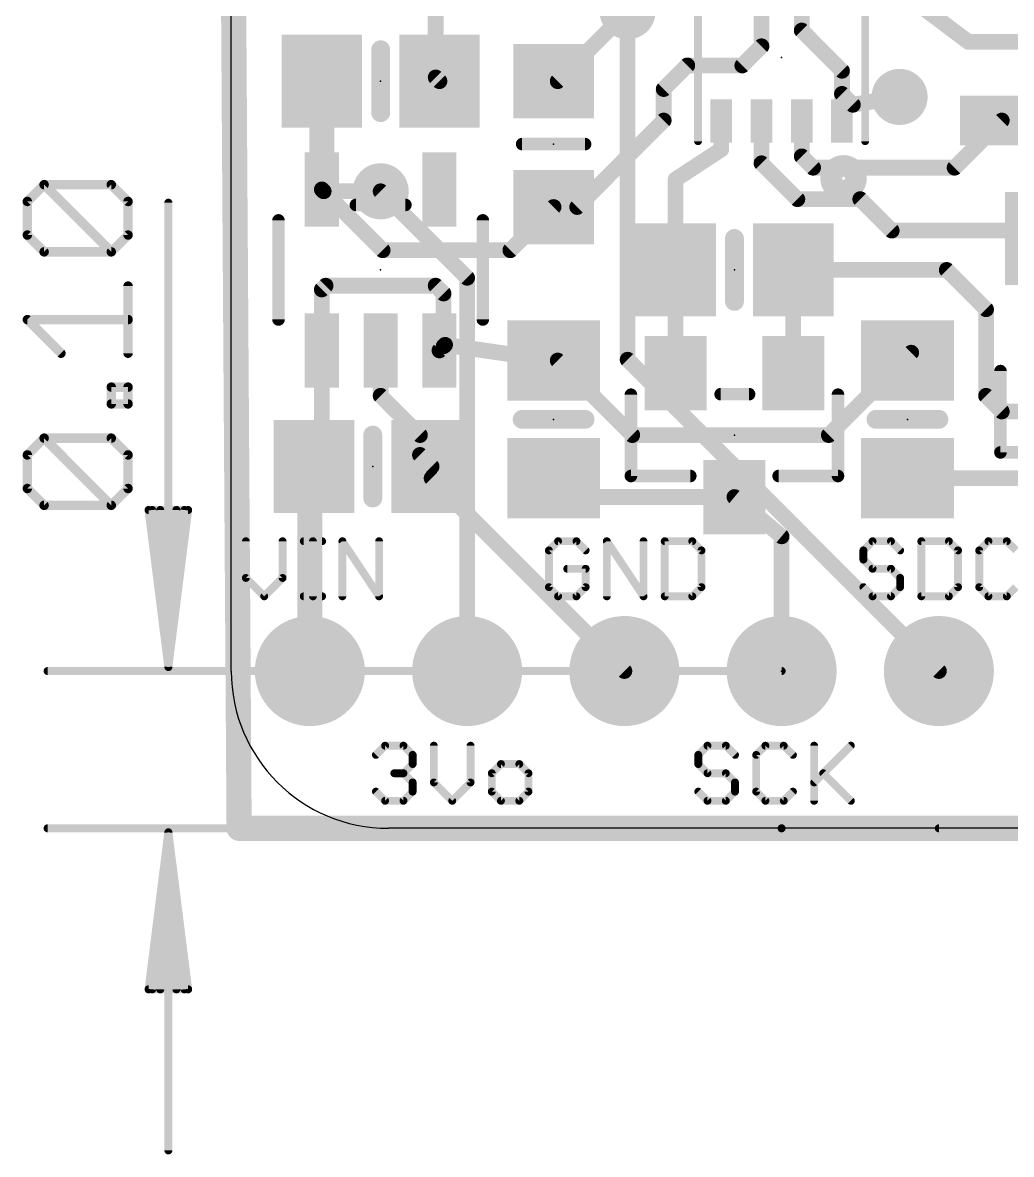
# Model space of a CAD drawing. Extents: x -8.2 to 26.1, y -5.3 to 30.5.
# Drawn here: x -3.37 to 12.6, y -5.27 to 13.01 of the extents above; entities that cross this region are included whole.
import ezdxf

# ---------------------------------------------------------------- set-up
doc = ezdxf.new("R2010")
doc.units = 0
for name, color, linetype in [('1', 12, 'CONTINUOUS'), ('16', 132, 'CONTINUOUS'), ('17', 110, 'CONTINUOUS'), ('18', 110, 'CONTINUOUS'), ('20', 53, 'CONTINUOUS'), ('21', 40, 'CONTINUOUS'), ('23', 40, 'CONTINUOUS'), ('47', 253, 'CONTINUOUS')]:
    doc.layers.add(name, color=color, linetype=linetype)

# ---------------------------------------------------------------- blocks, each defined once
blk = doc.blocks.new('RECT')
blk.add_solid([(-0.5, -0.5), (0.5, -0.5), (-0.5, 0.5), (0.5, 0.5)])
blk = doc.blocks.new('ROUNDP')
at = {"const_width": 0.5}
blk.add_lwpolyline([(0, -0.25, 1), (0, 0.25, 1), (0, -0.25)], format="xyb", dxfattribs=at)
blk = doc.blocks.new('ROUNDV')
at = {"const_width": 0.5}
blk.add_lwpolyline([(0, -0.25, 1), (0, 0.25, 1), (0, -0.25)], format="xyb", dxfattribs=at)

msp = doc.modelspace()

# ---------------------------------------------------------------- linework, layer by layer
at = {"layer": '1'}
for points, const_width in [([(3.302, 12.126), (3.302, 13.589)], 0.254), ([(8.565, 12.629), (8.565, 13.471)], 0.254), ([(9.215, 13.471), (9.215, 12.883)], 0.254), ([(11.906, 12.7), (10.881, 13.471)], 0.254), ([(5.273, 12.065), (6.4023, 13.1943)], 0.254), ([(9.215, 12.883), (9.865, 12.233)], 0.254), ([(13.589, 12.7), (11.906, 12.7)], 0.254), ([(8.255, 12.319), (8.565, 12.629)], 0.254), ([(6.985, 11.938), (7.366, 12.319)], 0.254), ([(7.366, 12.319), (8.255, 12.319)], 0.254), ([(1.463, 10.3171), (1.463, 12.065)], 0.4064), ([(3.363, 12.065), (3.302, 12.126)], 0.254), ([(9.865, 12.233), (9.865, 11.86)], 0.254), ([(5.207, 12.065), (5.273, 12.065)], 0.254), ([(6.985, 11.43), (6.985, 11.938)], 0.254), ([(9.865, 11.86), (9.865, 11.421)], 0.254), ([(9.865, 11.86), (10.041, 11.684)], 0.254), ([(10.041, 11.684), (10.795, 11.811)], 0.254), ([(5.588, 10.033), (6.985, 11.43)], 0.254), ([(7.915, 11.421), (7.915, 10.963)], 0.254), ([(8.565, 11.421), (8.565, 10.739)], 0.254), ([(9.215, 11.421), (9.215, 10.851)], 0.254), ([(11.684, 10.668), (12.446, 11.43)], 0.254), ([(7.915, 10.963), (7.178, 10.48)], 0.254), ([(9.215, 10.851), (9.398, 10.668)], 0.254), ([(8.565, 10.739), (9.144, 10.16)], 0.254), ([(9.398, 10.668), (11.684, 10.668)], 0.254), ([(7.178, 10.48), (7.178, 9.017)], 0.254), ([(1.4931, 10.287), (1.463, 10.3171)], 0.254), ([(2.4456, 9.3345), (1.463, 10.3171)], 0.254), ([(2.413, 10.287), (1.4931, 10.287)], 0.254), ([(9.144, 10.16), (10.16, 10.16)], 0.254), ([(10.16, 10.16), (10.668, 9.652)], 0.254), ([(5.207, 10.033), (4.5085, 9.3345)], 0.254), ([(5.207, 10.033), (5.588, 10.033)], 0.254), ([(10.668, 9.652), (13.02, 9.652)], 0.254), ([(4.5085, 9.3345), (2.4456, 9.3345)], 0.254), ([(7.178, 7.35), (7.178, 9.017)], 0.254), ([(9.078, 9.017), (9.078, 7.35)], 0.254), ([(9.078, 9.017), (11.557, 9.017)], 0.254), ([(11.557, 9.017), (12.192, 8.382)], 0.254), ([(1.463, 8.702), (1.524, 8.763)], 0.254), ([(1.463, 7.7169), (1.463, 8.702)], 0.254), ([(1.524, 8.763), (3.302, 8.763)], 0.254), ([(3.302, 8.763), (3.429, 8.636)], 0.254), ([(3.429, 8.636), (3.429, 7.7829)], 0.254), ([(12.192, 8.382), (12.192, 6.985)], 0.254), ([(3.429, 7.7829), (3.363, 7.7169)], 0.254), ([(3.429, 7.7829), (3.4541, 7.808)], 0.254), ([(3.4541, 7.808), (5.207, 7.554)], 0.254), ([(1.463, 7.7169), (1.463, 5.842)], 0.254), ([(2.413, 7.7169), (2.413, 6.985)], 0.254), ([(5.273, 7.554), (5.207, 7.554)], 0.254), ([(6.477, 6.35), (5.273, 7.554)], 0.254), ([(10.983, 7.681), (9.652, 6.35)], 0.254), ([(10.922, 7.554), (10.983, 7.681)], 0.254), ([(2.413, 6.985), (3.048, 6.35)], 0.254), ([(12.192, 6.985), (12.446, 6.731)], 0.254), ([(12.446, 6.731), (14.605, 6.731)], 0.254), ([(3.048, 6.35), (3.048, 6.03)], 0.254), ([(9.652, 6.35), (6.477, 6.35)], 0.254), ([(3.048, 6.03), (3.236, 5.842)], 0.254), ([(1.27, 2.54), (1.27, 5.649)], 0.4064), ([(1.27, 5.649), (1.27, 5.842)], 0.254), ([(1.27, 5.842), (1.336, 5.842)], 0.254), ([(1.463, 5.842), (1.336, 5.842)], 0.254), ([(3.236, 5.842), (3.236, 5.654)], 0.254), ([(3.236, 5.654), (6.35, 2.54)], 0.254), ([(5.207, 5.654), (5.638, 5.35)], 0.254), ([(10.922, 5.654), (14.047, 5.654)], 0.254), ([(5.638, 5.35), (8.128, 5.35)], 0.254), ([(8.128, 5.35), (8.89, 4.715)], 0.254), ([(8.89, 4.715), (8.89, 2.54)], 0.254)]:
    msp.add_lwpolyline(points, dxfattribs=dict(at, const_width=const_width))
for points, const_width in [([(9.2599, 12.9279, 1), (9.1701, 12.8381)], 0.127), ([(9.1515, 12.883, 1), (9.2785, 12.883)], 0.127), ([(11.906, 12.7635, 1), (11.906, 12.6365)], 0.127), ([(11.8678, 12.6493, 1), (11.9442, 12.7507)], 0.127), ([(8.5015, 12.629, 1), (8.6285, 12.629)], 0.127), ([(8.6099, 12.5841, 1), (8.5201, 12.6739)], 0.127), ([(7.366, 12.3825, 1), (7.366, 12.2555)], 0.127), ([(7.4109, 12.2741, 1), (7.3211, 12.3639)], 0.127), ([(8.2101, 12.3639, 1), (8.2999, 12.2741)], 0.127), ([(8.255, 12.2555, 1), (8.255, 12.3825)], 0.127), ([(1.5646, 12.065, 1), (1.3614, 12.065)], 0.2032), ([(3.3469, 12.1709, 1), (3.2571, 12.0811)], 0.127), ([(9.9285, 12.233, 1), (9.8015, 12.233)], 0.127), ([(9.8201, 12.1881, 1), (9.9099, 12.2779)], 0.127), ([(3.2385, 12.126, 1), (3.3655, 12.126)], 0.127), ([(3.3181, 12.0201, 1), (3.4079, 12.1099)], 0.127), ([(5.207, 12.1285, 1), (5.207, 12.0015)], 0.127), ([(5.2281, 12.1099, 1), (5.3179, 12.0201)], 0.127), ([(5.273, 12.0015, 1), (5.273, 12.1285)], 0.127), ([(7.0485, 11.938, 1), (6.9215, 11.938)], 0.127), ([(6.9401, 11.9829, 1), (7.0299, 11.8931)], 0.127), ([(9.9285, 11.86, 1), (9.8015, 11.86)], 0.127), ([(9.9099, 11.9049, 1), (9.8201, 11.8151)], 0.127), ([(9.8015, 11.86, 1), (9.9285, 11.86)], 0.127), ([(10.8055, 11.7484, 1), (10.7845, 11.8736)], 0.127), ([(10.0304, 11.7466, 1), (10.0515, 11.6214)], 0.127), ([(9.9961, 11.6391, 1), (10.0859, 11.7289)], 0.127), ([(7.0299, 11.3851, 1), (6.9401, 11.4749)], 0.127), ([(7.9785, 11.421, 1), (7.8515, 11.421)], 0.127), ([(8.6285, 11.421, 1), (8.5015, 11.421)], 0.127), ([(9.2785, 11.421, 1), (9.1515, 11.421)], 0.127), ([(12.4909, 11.3851, 1), (12.4011, 11.4749)], 0.127), ([(6.9215, 11.43, 1), (7.0485, 11.43)], 0.127), ([(9.8015, 11.421, 1), (9.9285, 11.421)], 0.127), ([(7.8515, 10.963, 1), (7.9785, 10.963)], 0.127), ([(7.9498, 10.9099, 1), (7.8802, 11.0161)], 0.127), ([(9.2599, 10.8959, 1), (9.1701, 10.8061)], 0.127), ([(8.6099, 10.7839, 1), (8.5201, 10.6941)], 0.127), ([(8.5015, 10.739, 1), (8.6285, 10.739)], 0.127), ([(9.1515, 10.851, 1), (9.2785, 10.851)], 0.127), ([(9.398, 10.7315, 1), (9.398, 10.6045)], 0.127), ([(11.684, 10.6045, 1), (11.684, 10.7315)], 0.127), ([(7.2415, 10.48, 1), (7.1145, 10.48)], 0.127), ([(9.3531, 10.6231, 1), (9.4429, 10.7129)], 0.127), ([(11.6391, 10.7129, 1), (11.7289, 10.6231)], 0.127), ([(1.3614, 10.3171, 1), (1.5646, 10.3171)], 0.2032), ([(1.5079, 10.362, 1), (1.4181, 10.2722)], 0.127), ([(1.5079, 10.362, 1), (1.4181, 10.2722)], 0.127), ([(7.1432, 10.5331, 1), (7.2128, 10.4269)], 0.127), ([(1.4931, 10.3505, 1), (1.4931, 10.2235)], 0.127), ([(1.4482, 10.2421, 1), (1.538, 10.3319)], 0.127), ([(2.413, 10.2235, 1), (2.413, 10.3505)], 0.127), ([(9.144, 10.2235, 1), (9.144, 10.0965)], 0.127), ([(9.0991, 10.1151, 1), (9.1889, 10.2049)], 0.127), ([(10.2049, 10.2049, 1), (10.1151, 10.1151)], 0.127), ([(10.16, 10.0965, 1), (10.16, 10.2235)], 0.127), ([(5.207, 10.0965, 1), (5.207, 9.9695)], 0.127), ([(5.2519, 9.9881, 1), (5.1621, 10.0779)], 0.127), ([(5.5431, 10.0779, 1), (5.6329, 9.9881)], 0.127), ([(5.588, 9.9695, 1), (5.588, 10.0965)], 0.127), ([(10.668, 9.7155, 1), (10.668, 9.5885)], 0.127), ([(10.6231, 9.6071, 1), (10.7129, 9.6969)], 0.127), ([(2.4456, 9.398, 1), (2.4456, 9.271)], 0.127), ([(2.4007, 9.2896, 1), (2.4905, 9.3794)], 0.127), ([(4.4636, 9.3794, 1), (4.5534, 9.2896)], 0.127), ([(4.5085, 9.271, 1), (4.5085, 9.398)], 0.127), ([(7.2415, 9.017, 1), (7.1145, 9.017)], 0.127), ([(9.1415, 9.017, 1), (9.0145, 9.017)], 0.127), ([(9.078, 9.0805, 1), (9.078, 8.9535)], 0.127), ([(11.6019, 9.0619, 1), (11.5121, 8.9721)], 0.127), ([(11.557, 8.9535, 1), (11.557, 9.0805)], 0.127), ([(7.1145, 9.017, 1), (7.2415, 9.017)], 0.127), ([(1.5265, 8.702, 1), (1.3995, 8.702)], 0.127), ([(1.4181, 8.7469, 1), (1.5079, 8.6571)], 0.127), ([(1.524, 8.8265, 1), (1.524, 8.6995)], 0.127), ([(1.5689, 8.7181, 1), (1.4791, 8.8079)], 0.127), ([(3.3469, 8.8079, 1), (3.2571, 8.7181)], 0.127), ([(3.302, 8.6995, 1), (3.302, 8.8265)], 0.127), ([(3.4925, 8.636, 1), (3.3655, 8.636)], 0.127), ([(3.3841, 8.5911, 1), (3.4739, 8.6809)], 0.127), ([(12.2555, 8.382, 1), (12.1285, 8.382)], 0.127), ([(12.1471, 8.3371, 1), (12.2369, 8.4269)], 0.127), ([(3.3841, 7.8278, 1), (3.4739, 7.738)], 0.127), ([(3.4739, 7.738, 1), (3.3841, 7.8278)], 0.127), ([(3.4632, 7.8708, 1), (3.445, 7.7452)], 0.127), ([(3.499, 7.7631, 1), (3.4092, 7.8529)], 0.127), ([(1.5265, 7.7169, 1), (1.3995, 7.7169)], 0.127), ([(1.3995, 7.7169, 1), (1.5265, 7.7169)], 0.127), ([(2.4765, 7.7169, 1), (2.3495, 7.7169)], 0.127), ([(3.3181, 7.7618, 1), (3.4079, 7.672)], 0.127), ([(3.3655, 7.7829, 1), (3.4925, 7.7829)], 0.127), ([(5.207, 7.6175, 1), (5.207, 7.4905)], 0.127), ([(5.1979, 7.4912, 1), (5.2161, 7.6168)], 0.127), ([(5.3179, 7.5989, 1), (5.2281, 7.5091)], 0.127), ([(5.273, 7.4905, 1), (5.273, 7.6175)], 0.127), ([(11.0402, 7.6535, 1), (10.9258, 7.7085)], 0.127), ([(11.0279, 7.6361, 1), (10.9381, 7.7259)], 0.127), ([(10.8648, 7.5815, 1), (10.9792, 7.5265)], 0.127), ([(7.1145, 7.35, 1), (7.2415, 7.35)], 0.127), ([(9.0145, 7.35, 1), (9.1415, 7.35)], 0.127), ([(2.4579, 7.0299, 1), (2.3681, 6.9401)], 0.127), ([(2.3495, 6.985, 1), (2.4765, 6.985)], 0.127), ([(12.2369, 7.0299, 1), (12.1471, 6.9401)], 0.127), ([(12.1285, 6.985, 1), (12.2555, 6.985)], 0.127), ([(12.446, 6.7945, 1), (12.446, 6.6675)], 0.127), ([(12.4011, 6.6861, 1), (12.4909, 6.7759)], 0.127), ([(3.1115, 6.35, 1), (2.9845, 6.35)], 0.127), ([(3.0031, 6.3051, 1), (3.0929, 6.3949)], 0.127), ([(6.477, 6.4135, 1), (6.477, 6.2865)], 0.127), ([(6.4321, 6.3051, 1), (6.5219, 6.3949)], 0.127), ([(9.6071, 6.3949, 1), (9.6969, 6.3051)], 0.127), ([(9.652, 6.2865, 1), (9.652, 6.4135)], 0.127), ([(3.0929, 6.0749, 1), (3.0031, 5.9851)], 0.127), ([(2.9845, 6.03, 1), (3.1115, 6.03)], 0.127), ([(1.3716, 5.649, 1), (1.1684, 5.649)], 0.2032), ([(1.3335, 5.842, 1), (1.2065, 5.842)], 0.127), ([(1.27, 5.9055, 1), (1.27, 5.7785)], 0.127), ([(1.336, 5.9055, 1), (1.336, 5.7785)], 0.127), ([(1.336, 5.7785, 1), (1.336, 5.9055)], 0.127), ([(1.3995, 5.842, 1), (1.5265, 5.842)], 0.127), ([(1.463, 5.7785, 1), (1.463, 5.9055)], 0.127), ([(3.2995, 5.842, 1), (3.1725, 5.842)], 0.127), ([(3.1911, 5.7971, 1), (3.2809, 5.8869)], 0.127), ([(1.2065, 5.649, 1), (1.3335, 5.649)], 0.127), ([(3.2809, 5.6989, 1), (3.1911, 5.6091)], 0.127), ([(3.1725, 5.654, 1), (3.2995, 5.654)], 0.127), ([(5.2436, 5.7059, 1), (5.1704, 5.6021)], 0.127), ([(10.922, 5.7175, 1), (10.922, 5.5905)], 0.127), ([(5.638, 5.4135, 1), (5.638, 5.2865)], 0.127), ([(5.6014, 5.2981, 1), (5.6746, 5.4019)], 0.127), ([(8.1687, 5.3988, 1), (8.0873, 5.3012)], 0.127), ([(8.128, 5.2865, 1), (8.128, 5.4135)], 0.127), ([(8.9535, 4.715, 1), (8.8265, 4.715)], 0.127), ([(8.8493, 4.6662, 1), (8.9307, 4.7638)], 0.127), ([(1.1684, 2.54, 1), (1.3716, 2.54)], 0.2032), ([(6.3051, 2.4951, 1), (6.3949, 2.5849)], 0.127), ([(8.8265, 2.54, 1), (8.9535, 2.54)], 0.127)]:
    msp.add_lwpolyline(points, format="xyb", dxfattribs=dict(at, const_width=const_width))
at = {"layer": '16'}
for points, const_width in [([(0.127, 0), (0, 19.05)], 0.4064), ([(6.4023, 7.5677), (6.4023, 13.1943)], 0.254), ([(10.795, 11.811), (11.049, 11.684)], 0.254), ([(3.81, 8.89), (2.413, 10.287)], 0.254), ([(3.81, 2.54), (3.81, 8.89)], 0.254), ([(11.43, 2.54), (6.4023, 7.5677)], 0.254), ([(17.907, 0), (0.127, 0)], 0.4064)]:
    msp.add_lwpolyline(points, dxfattribs=dict(at, const_width=const_width))
for points, const_width in [([(10.8234, 11.8678, 1), (10.7666, 11.7542)], 0.127), ([(11.0206, 11.6272, 1), (11.0774, 11.7408)], 0.127), ([(2.4579, 10.3319, 1), (2.3681, 10.2421)], 0.127), ([(3.8735, 8.89, 1), (3.7465, 8.89)], 0.127), ([(3.7651, 8.8451, 1), (3.8549, 8.9349)], 0.127), ([(6.4472, 7.6126, 1), (6.3574, 7.5228)], 0.127), ([(6.3388, 7.5677, 1), (6.4658, 7.5677)], 0.127), ([(3.7465, 2.54, 1), (3.8735, 2.54)], 0.127), ([(11.3851, 2.4951, 1), (11.4749, 2.5849)], 0.127), ([(0.127, 0.1016, 1), (0.127, -0.1016)], 0.2032), ([(0.0254, -0.0007, 1), (0.2286, 0.0007)], 0.2032)]:
    msp.add_lwpolyline(points, format="xyb", dxfattribs=dict(at, const_width=const_width))
at = {"layer": '20'}
for p, q in [((0, 2.54), (0, 16.51)), ((15.24, 0), (2.54, 0))]:
    msp.add_line(p, q, dxfattribs=at)
msp.add_arc((2.54, 2.54), 2.54, 180, 270, dxfattribs=at)
at = {"layer": '21'}
for points, const_width in [([(7.54, 13.796), (7.54, 11.096)], 0.127), ([(10.24, 13.796), (10.24, 11.096)], 0.127), ([(2.413, 12.573), (2.413, 11.557)], 0.3048), ([(5.715, 11.049), (4.699, 11.049)], 0.2032), ([(2.013, 10.067), (2.813, 10.067)], 0.2032), ([(0.763, 9.817), (0.763, 8.217)], 0.2032), ([(4.063, 9.817), (4.063, 8.217)], 0.2032), ([(8.128, 9.525), (8.128, 8.509)], 0.3048), ([(12.4246, 6.0706), (12.4246, 7.3834)], 0.2032), ([(6.4556, 5.6896), (6.4556, 7.0024)], 0.2032), ([(7.9056, 7.0104), (8.3644, 7.0104)], 0.2032), ([(9.8004, 7.0024), (9.8004, 5.6896)], 0.2032), ([(4.699, 6.604), (5.715, 6.604)], 0.3048), ([(10.414, 6.604), (11.43, 6.604)], 0.3048), ([(2.286, 6.35), (2.286, 5.334)], 0.3048), ([(13.3834, 6.0706), (12.4246, 6.0706)], 0.2032), ([(7.4144, 5.6896), (6.4556, 5.6896)], 0.2032), ([(9.8004, 5.6896), (8.8416, 5.6896)], 0.2032), ([(0.2358, 4.6363), (0.2358, 4.0431)], 0.127), ([(0.829, 4.0431), (0.829, 4.6363)], 0.127), ([(1.1713, 4.6363), (1.4679, 4.6363)], 0.127), ([(1.3196, 3.7465), (1.3196, 4.6363)], 0.127), ([(1.795, 3.7465), (1.795, 4.6363)], 0.127), ([(1.795, 4.6363), (2.3881, 3.7465)], 0.127), ([(2.3881, 3.7465), (2.3881, 4.6363)], 0.127), ([(5.2792, 4.6363), (5.1309, 4.488)], 0.127), ([(5.5758, 4.6363), (5.2792, 4.6363)], 0.127), ([(5.7241, 4.488), (5.5758, 4.6363)], 0.127), ([(6.0665, 3.7465), (6.0665, 4.6363)], 0.127), ([(6.0665, 4.6363), (6.6596, 3.7465)], 0.127), ([(6.6596, 3.7465), (6.6596, 4.6363)], 0.127), ([(7.002, 4.6363), (7.002, 3.7465)], 0.127), ([(7.4469, 4.6363), (7.002, 4.6363)], 0.127), ([(7.5952, 4.488), (7.4469, 4.6363)], 0.127), ([(10.3592, 4.6363), (10.2109, 4.488)], 0.127), ([(10.6558, 4.6363), (10.3592, 4.6363)], 0.127), ([(10.8041, 4.488), (10.6558, 4.6363)], 0.127), ([(11.1465, 4.6363), (11.1465, 3.7465)], 0.127), ([(11.5913, 4.6363), (11.1465, 4.6363)], 0.127), ([(11.7396, 4.488), (11.5913, 4.6363)], 0.127), ([(12.2303, 4.6363), (12.082, 4.488)], 0.127), ([(12.5269, 4.6363), (12.2303, 4.6363)], 0.127), ([(12.6752, 4.488), (12.5269, 4.6363)], 0.127), ([(5.1309, 4.488), (5.1309, 3.8948)], 0.127), ([(7.5952, 3.8948), (7.5952, 4.488)], 0.127), ([(10.2109, 4.488), (10.2109, 4.3397)], 0.127), ([(10.2109, 4.3397), (10.3592, 4.1914)], 0.127), ([(11.7396, 3.8948), (11.7396, 4.488)], 0.127), ([(12.082, 4.488), (12.082, 3.8948)], 0.127), ([(5.7241, 4.1914), (5.4275, 4.1914)], 0.127), ([(5.7241, 3.8948), (5.7241, 4.1914)], 0.127), ([(10.3592, 4.1914), (10.6558, 4.1914)], 0.127), ([(10.6558, 4.1914), (10.8041, 4.0431)], 0.127), ([(0.2358, 4.0431), (0.5324, 3.7465)], 0.127), ([(0.5324, 3.7465), (0.829, 4.0431)], 0.127), ([(10.8041, 4.0431), (10.8041, 3.8948)], 0.127), ([(5.1309, 3.8948), (5.2792, 3.7465)], 0.127), ([(5.5758, 3.7465), (5.7241, 3.8948)], 0.127), ([(7.4469, 3.7465), (7.5952, 3.8948)], 0.127), ([(10.3592, 3.7465), (10.2109, 3.8948)], 0.127), ([(10.8041, 3.8948), (10.6558, 3.7465)], 0.127), ([(11.5913, 3.7465), (11.7396, 3.8948)], 0.127), ([(12.082, 3.8948), (12.2303, 3.7465)], 0.127), ([(12.5269, 3.7465), (12.6752, 3.8948)], 0.127), ([(1.1713, 3.7465), (1.4679, 3.7465)], 0.127), ([(5.2792, 3.7465), (5.5758, 3.7465)], 0.127), ([(7.002, 3.7465), (7.4469, 3.7465)], 0.127), ([(10.6558, 3.7465), (10.3592, 3.7465)], 0.127), ([(11.1465, 3.7465), (11.5913, 3.7465)], 0.127), ([(12.2303, 3.7465), (12.5269, 3.7465)], 0.127), ([(2.3369, 1.186), (2.4852, 1.3343)], 0.127), ([(2.4852, 1.3343), (2.7818, 1.3343)], 0.127), ([(2.7818, 1.3343), (2.9301, 1.186)], 0.127), ([(3.2725, 1.3343), (3.2725, 0.7411)], 0.127), ([(3.8656, 0.7411), (3.8656, 1.3343)], 0.127), ([(7.6922, 1.3343), (7.5439, 1.186)], 0.127), ([(7.9888, 1.3343), (7.6922, 1.3343)], 0.127), ([(8.1371, 1.186), (7.9888, 1.3343)], 0.127), ([(8.6278, 1.3343), (8.4795, 1.186)], 0.127), ([(8.9243, 1.3343), (8.6278, 1.3343)], 0.127), ([(9.0726, 1.186), (8.9243, 1.3343)], 0.127), ([(9.415, 1.3343), (9.415, 0.4445)], 0.127), ([(9.415, 0.7411), (10.0082, 1.3343)], 0.127), ([(2.9301, 1.0377), (2.7818, 0.8894)], 0.127), ([(2.9301, 1.186), (2.9301, 1.0377)], 0.127), ([(4.3563, 1.0377), (4.208, 0.8894)], 0.127), ([(4.6529, 1.0377), (4.3563, 1.0377)], 0.127), ([(4.8012, 0.8894), (4.6529, 1.0377)], 0.127), ([(7.5439, 1.186), (7.5439, 1.0377)], 0.127), ([(7.5439, 1.0377), (7.6922, 0.8894)], 0.127), ([(8.4795, 1.186), (8.4795, 0.5928)], 0.127), ([(2.7818, 0.8894), (2.6335, 0.8894)], 0.127), ([(2.7818, 0.8894), (2.9301, 0.7411)], 0.127), ([(4.208, 0.8894), (4.208, 0.5928)], 0.127), ([(4.8012, 0.5928), (4.8012, 0.8894)], 0.127), ([(7.6922, 0.8894), (7.9888, 0.8894)], 0.127), ([(7.9888, 0.8894), (8.1371, 0.7411)], 0.127), ([(9.5633, 0.8894), (10.0082, 0.4445)], 0.127), ([(2.9301, 0.7411), (2.9301, 0.5928)], 0.127), ([(3.2725, 0.7411), (3.569, 0.4445)], 0.127), ([(3.569, 0.4445), (3.8656, 0.7411)], 0.127), ([(8.1371, 0.7411), (8.1371, 0.5928)], 0.127), ([(2.4852, 0.4445), (2.3369, 0.5928)], 0.127), ([(2.9301, 0.5928), (2.7818, 0.4445)], 0.127), ([(4.208, 0.5928), (4.3563, 0.4445)], 0.127), ([(4.6529, 0.4445), (4.8012, 0.5928)], 0.127), ([(7.6922, 0.4445), (7.5439, 0.5928)], 0.127), ([(8.1371, 0.5928), (7.9888, 0.4445)], 0.127), ([(8.4795, 0.5928), (8.6278, 0.4445)], 0.127), ([(8.9243, 0.4445), (9.0726, 0.5928)], 0.127), ([(2.7818, 0.4445), (2.4852, 0.4445)], 0.127), ([(4.3563, 0.4445), (4.6529, 0.4445)], 0.127), ([(7.9888, 0.4445), (7.6922, 0.4445)], 0.127), ([(8.6278, 0.4445), (8.9243, 0.4445)], 0.127)]:
    msp.add_lwpolyline(points, dxfattribs=dict(at, const_width=const_width))
for points, const_width in [([(2.4892, 12.573, 1), (2.3368, 12.573)], 0.1524), ([(2.3368, 11.557, 1), (2.4892, 11.557)], 0.1524), ([(4.699, 11.0998, 1), (4.699, 10.9982)], 0.1016), ([(5.715, 10.9982, 1), (5.715, 11.0998)], 0.1016), ([(7.5083, 11.096, 1), (7.5717, 11.096)], 0.0635), ([(10.2082, 11.096, 1), (10.2718, 11.096)], 0.0635), ([(9.89, 10.296, 1), (9.89, 10.696, 1), (9.89, 10.296)], 0.35), ([(2.013, 10.1178, 1), (2.013, 10.0162)], 0.1016), ([(2.813, 10.0162, 1), (2.813, 10.1178)], 0.1016), ([(0.8138, 9.817, 1), (0.7122, 9.817)], 0.1016), ([(4.1138, 9.817, 1), (4.0122, 9.817)], 0.1016), ([(8.2042, 9.525, 1), (8.0518, 9.525)], 0.1524), ([(8.0518, 8.509, 1), (8.2042, 8.509)], 0.1524), ([(0.7122, 8.217, 1), (0.8138, 8.217)], 0.1016), ([(4.0122, 8.217, 1), (4.1138, 8.217)], 0.1016), ([(12.4754, 7.3834, 1), (12.3738, 7.3834)], 0.1016), ([(6.5064, 7.0024, 1), (6.4048, 7.0024)], 0.1016), ([(7.9056, 7.0612, 1), (7.9056, 6.9596)], 0.1016), ([(8.3644, 6.9596, 1), (8.3644, 7.0612)], 0.1016), ([(9.8512, 7.0024, 1), (9.7496, 7.0024)], 0.1016), ([(4.699, 6.6802, 1), (4.699, 6.5278)], 0.1524), ([(5.715, 6.5278, 1), (5.715, 6.6802)], 0.1524), ([(10.414, 6.6802, 1), (10.414, 6.5278)], 0.1524), ([(11.43, 6.5278, 1), (11.43, 6.6802)], 0.1524), ([(2.3622, 6.35, 1), (2.2098, 6.35)], 0.1524), ([(12.4246, 6.1214, 1), (12.4246, 6.0198)], 0.1016), ([(12.3738, 6.0706, 1), (12.4754, 6.0706)], 0.1016), ([(6.4556, 5.7404, 1), (6.4556, 5.6388)], 0.1016), ([(6.4048, 5.6896, 1), (6.5064, 5.6896)], 0.1016), ([(7.4144, 5.6388, 1), (7.4144, 5.7404)], 0.1016), ([(8.8416, 5.7404, 1), (8.8416, 5.6388)], 0.1016), ([(9.7496, 5.6896, 1), (9.8512, 5.6896)], 0.1016), ([(9.8004, 5.6388, 1), (9.8004, 5.7404)], 0.1016), ([(2.2098, 5.334, 1), (2.3622, 5.334)], 0.1524), ([(0.2675, 4.6363, 1), (0.204, 4.6363)], 0.0635), ([(0.8607, 4.6363, 1), (0.7972, 4.6363)], 0.0635), ([(1.1713, 4.668, 1), (1.1713, 4.6045)], 0.0635), ([(1.3513, 4.6363, 1), (1.2878, 4.6363)], 0.0635), ([(1.4679, 4.6045, 1), (1.4679, 4.668)], 0.0635), ([(1.8267, 4.6363, 1), (1.7632, 4.6363)], 0.0635), ([(1.8214, 4.6539, 1), (1.7686, 4.6186)], 0.0635), ([(2.4199, 4.6363, 1), (2.3564, 4.6363)], 0.0635), ([(5.2792, 4.668, 1), (5.2792, 4.6045)], 0.0635), ([(5.3017, 4.6138, 1), (5.2568, 4.6587)], 0.0635), ([(5.5983, 4.6587, 1), (5.5534, 4.6138)], 0.0635), ([(5.5758, 4.6045, 1), (5.5758, 4.668)], 0.0635), ([(6.0982, 4.6363, 1), (6.0347, 4.6363)], 0.0635), ([(6.0929, 4.6539, 1), (6.04, 4.6186)], 0.0635), ([(6.6914, 4.6363, 1), (6.6279, 4.6363)], 0.0635), ([(7.0337, 4.6363, 1), (6.9702, 4.6363)], 0.0635), ([(7.002, 4.668, 1), (7.002, 4.6045)], 0.0635), ([(7.4693, 4.6587, 1), (7.4244, 4.6138)], 0.0635), ([(7.4469, 4.6045, 1), (7.4469, 4.668)], 0.0635), ([(10.3592, 4.668, 1), (10.3592, 4.6045)], 0.0635), ([(10.3817, 4.6138, 1), (10.3368, 4.6587)], 0.0635), ([(10.6783, 4.6587, 1), (10.6334, 4.6138)], 0.0635), ([(10.6558, 4.6045, 1), (10.6558, 4.668)], 0.0635), ([(11.1782, 4.6363, 1), (11.1147, 4.6363)], 0.0635), ([(11.1465, 4.668, 1), (11.1465, 4.6045)], 0.0635), ([(11.6138, 4.6587, 1), (11.5689, 4.6138)], 0.0635), ([(11.5913, 4.6045, 1), (11.5913, 4.668)], 0.0635), ([(12.2303, 4.668, 1), (12.2303, 4.6045)], 0.0635), ([(12.2527, 4.6138, 1), (12.2078, 4.6587)], 0.0635), ([(12.5493, 4.6587, 1), (12.5044, 4.6138)], 0.0635), ([(12.5269, 4.6045, 1), (12.5269, 4.668)], 0.0635), ([(5.1627, 4.488, 1), (5.0992, 4.488)], 0.0635), ([(5.1085, 4.5104, 1), (5.1534, 4.4655)], 0.0635), ([(5.7017, 4.4655, 1), (5.7466, 4.5104)], 0.0635), ([(7.6269, 4.488, 1), (7.5634, 4.488)], 0.0635), ([(7.5727, 4.4655, 1), (7.6176, 4.5104)], 0.0635), ([(10.2427, 4.488, 1), (10.1792, 4.488)], 0.0635), ([(10.1885, 4.5104, 1), (10.2334, 4.4655)], 0.0635), ([(10.2334, 4.3621, 1), (10.1885, 4.3172)], 0.0635), ([(10.7817, 4.4655, 1), (10.8266, 4.5104)], 0.0635), ([(11.7714, 4.488, 1), (11.7079, 4.488)], 0.0635), ([(11.7172, 4.4655, 1), (11.7621, 4.5104)], 0.0635), ([(12.1137, 4.488, 1), (12.0502, 4.488)], 0.0635), ([(12.0595, 4.5104, 1), (12.1044, 4.4655)], 0.0635), ([(5.4275, 4.2231, 1), (5.4275, 4.1596)], 0.0635), ([(5.7559, 4.1914, 1), (5.6924, 4.1914)], 0.0635), ([(5.7241, 4.1596, 1), (5.7241, 4.2231)], 0.0635), ([(10.1792, 4.3397, 1), (10.2427, 4.3397)], 0.0635), ([(10.3592, 4.2231, 1), (10.3592, 4.1596)], 0.0635), ([(10.3368, 4.1689, 1), (10.3817, 4.2138)], 0.0635), ([(10.6783, 4.2138, 1), (10.6334, 4.1689)], 0.0635), ([(10.6558, 4.1596, 1), (10.6558, 4.2231)], 0.0635), ([(0.2582, 4.0655, 1), (0.2133, 4.0206)], 0.0635), ([(0.204, 4.0431, 1), (0.2675, 4.0431)], 0.0635), ([(0.7972, 4.0431, 1), (0.8607, 4.0431)], 0.0635), ([(0.8514, 4.0206, 1), (0.8065, 4.0655)], 0.0635), ([(10.8359, 4.0431, 1), (10.7724, 4.0431)], 0.0635), ([(10.7817, 4.0206, 1), (10.8266, 4.0655)], 0.0635), ([(5.1534, 3.9172, 1), (5.1085, 3.8723)], 0.0635), ([(5.0992, 3.8948, 1), (5.1627, 3.8948)], 0.0635), ([(5.6924, 3.8948, 1), (5.7559, 3.8948)], 0.0635), ([(5.7466, 3.8723, 1), (5.7017, 3.9172)], 0.0635), ([(7.5634, 3.8948, 1), (7.6269, 3.8948)], 0.0635), ([(7.6176, 3.8723, 1), (7.5727, 3.9172)], 0.0635), ([(10.2334, 3.9172, 1), (10.1885, 3.8723)], 0.0635), ([(10.7724, 3.8948, 1), (10.8359, 3.8948)], 0.0635), ([(10.8266, 3.8723, 1), (10.7817, 3.9172)], 0.0635), ([(11.7079, 3.8948, 1), (11.7714, 3.8948)], 0.0635), ([(11.7621, 3.8723, 1), (11.7172, 3.9172)], 0.0635), ([(12.0502, 3.8948, 1), (12.1137, 3.8948)], 0.0635), ([(12.1044, 3.9172, 1), (12.0595, 3.8723)], 0.0635), ([(0.5099, 3.769, 1), (0.5548, 3.724)], 0.0635), ([(0.5099, 3.724, 1), (0.5548, 3.769)], 0.0635), ([(1.1713, 3.7783, 1), (1.1713, 3.7147)], 0.0635), ([(1.2878, 3.7465, 1), (1.3513, 3.7465)], 0.0635), ([(1.4679, 3.7147, 1), (1.4679, 3.7783)], 0.0635), ([(1.7632, 3.7465, 1), (1.8267, 3.7465)], 0.0635), ([(2.3564, 3.7465, 1), (2.4199, 3.7465)], 0.0635), ([(2.3617, 3.7289, 1), (2.4146, 3.7641)], 0.0635), ([(5.2792, 3.7783, 1), (5.2792, 3.7147)], 0.0635), ([(5.2568, 3.724, 1), (5.3017, 3.769)], 0.0635), ([(5.5534, 3.769, 1), (5.5983, 3.724)], 0.0635), ([(5.5758, 3.7147, 1), (5.5758, 3.7783)], 0.0635), ([(6.0347, 3.7465, 1), (6.0982, 3.7465)], 0.0635), ([(6.6279, 3.7465, 1), (6.6914, 3.7465)], 0.0635), ([(6.6332, 3.7289, 1), (6.6861, 3.7641)], 0.0635), ([(7.002, 3.7783, 1), (7.002, 3.7147)], 0.0635), ([(6.9702, 3.7465, 1), (7.0337, 3.7465)], 0.0635), ([(7.4244, 3.769, 1), (7.4693, 3.724)], 0.0635), ([(7.4469, 3.7147, 1), (7.4469, 3.7783)], 0.0635), ([(10.3592, 3.7783, 1), (10.3592, 3.7147)], 0.0635), ([(10.3368, 3.724, 1), (10.3817, 3.769)], 0.0635), ([(10.6334, 3.769, 1), (10.6783, 3.724)], 0.0635), ([(10.6558, 3.7147, 1), (10.6558, 3.7783)], 0.0635), ([(11.1465, 3.7783, 1), (11.1465, 3.7147)], 0.0635), ([(11.1147, 3.7465, 1), (11.1782, 3.7465)], 0.0635), ([(11.5689, 3.769, 1), (11.6138, 3.724)], 0.0635), ([(11.5913, 3.7147, 1), (11.5913, 3.7783)], 0.0635), ([(12.2303, 3.7783, 1), (12.2303, 3.7147)], 0.0635), ([(12.2078, 3.724, 1), (12.2527, 3.769)], 0.0635), ([(12.5044, 3.769, 1), (12.5493, 3.724)], 0.0635), ([(12.5269, 3.7147, 1), (12.5269, 3.7783)], 0.0635), ([(2.4852, 1.366, 1), (2.4852, 1.3025)], 0.0635), ([(2.5077, 1.3118, 1), (2.4628, 1.3567)], 0.0635), ([(2.8043, 1.3567, 1), (2.7594, 1.3118)], 0.0635), ([(2.7818, 1.3025, 1), (2.7818, 1.366)], 0.0635), ([(3.3042, 1.3343, 1), (3.2407, 1.3343)], 0.0635), ([(3.8974, 1.3343, 1), (3.8339, 1.3343)], 0.0635), ([(7.6922, 1.366, 1), (7.6922, 1.3025)], 0.0635), ([(7.7147, 1.3118, 1), (7.6698, 1.3567)], 0.0635), ([(8.0113, 1.3567, 1), (7.9664, 1.3118)], 0.0635), ([(7.9888, 1.3025, 1), (7.9888, 1.366)], 0.0635), ([(8.6278, 1.366, 1), (8.6278, 1.3025)], 0.0635), ([(8.6502, 1.3118, 1), (8.6053, 1.3567)], 0.0635), ([(8.9468, 1.3567, 1), (8.9019, 1.3118)], 0.0635), ([(8.9243, 1.3025, 1), (8.9243, 1.366)], 0.0635), ([(9.4467, 1.3343, 1), (9.3832, 1.3343)], 0.0635), ([(10.0306, 1.3118, 1), (9.9857, 1.3567)], 0.0635), ([(2.3145, 1.2084, 1), (2.3594, 1.1635)], 0.0635), ([(2.9619, 1.186, 1), (2.8984, 1.186)], 0.0635), ([(2.9077, 1.1635, 1), (2.9526, 1.2084)], 0.0635), ([(2.9526, 1.0152, 1), (2.9077, 1.0601)], 0.0635), ([(4.3563, 1.0694, 1), (4.3563, 1.0059)], 0.0635), ([(4.3787, 1.0152, 1), (4.3338, 1.0601)], 0.0635), ([(4.6753, 1.0601, 1), (4.6304, 1.0152)], 0.0635), ([(4.6529, 1.0059, 1), (4.6529, 1.0694)], 0.0635), ([(7.5757, 1.186, 1), (7.5122, 1.186)], 0.0635), ([(7.5215, 1.2084, 1), (7.5664, 1.1635)], 0.0635), ([(7.5664, 1.0601, 1), (7.5215, 1.0152)], 0.0635), ([(8.1147, 1.1635, 1), (8.1596, 1.2084)], 0.0635), ([(8.5112, 1.186, 1), (8.4477, 1.186)], 0.0635), ([(8.457, 1.2084, 1), (8.5019, 1.1635)], 0.0635), ([(9.0502, 1.1635, 1), (9.0951, 1.2084)], 0.0635), ([(2.6335, 0.9211, 1), (2.6335, 0.8576)], 0.0635), ([(2.8043, 0.9118, 1), (2.7594, 0.8669)], 0.0635), ([(2.7594, 0.9118, 1), (2.8043, 0.8669)], 0.0635), ([(2.7818, 0.8576, 1), (2.7818, 0.9211)], 0.0635), ([(2.8984, 1.0377, 1), (2.9619, 1.0377)], 0.0635), ([(4.2397, 0.8894, 1), (4.1762, 0.8894)], 0.0635), ([(4.1855, 0.9118, 1), (4.2304, 0.8669)], 0.0635), ([(4.8329, 0.8894, 1), (4.7694, 0.8894)], 0.0635), ([(4.7787, 0.8669, 1), (4.8236, 0.9118)], 0.0635), ([(7.5122, 1.0377, 1), (7.5757, 1.0377)], 0.0635), ([(7.6922, 0.9211, 1), (7.6922, 0.8576)], 0.0635), ([(7.6698, 0.8669, 1), (7.7147, 0.9118)], 0.0635), ([(8.0113, 0.9118, 1), (7.9664, 0.8669)], 0.0635), ([(7.9888, 0.8576, 1), (7.9888, 0.9211)], 0.0635), ([(9.5857, 0.9118, 1), (9.5408, 0.8669)], 0.0635), ([(2.9619, 0.7411, 1), (2.8984, 0.7411)], 0.0635), ([(2.9077, 0.7186, 1), (2.9526, 0.7635)], 0.0635), ([(3.2949, 0.7635, 1), (3.25, 0.7186)], 0.0635), ([(3.2407, 0.7411, 1), (3.3042, 0.7411)], 0.0635), ([(3.8339, 0.7411, 1), (3.8974, 0.7411)], 0.0635), ([(3.8881, 0.7186, 1), (3.8432, 0.7635)], 0.0635), ([(8.1689, 0.7411, 1), (8.1054, 0.7411)], 0.0635), ([(8.1147, 0.7186, 1), (8.1596, 0.7635)], 0.0635), ([(9.3925, 0.7635, 1), (9.4374, 0.7186)], 0.0635), ([(2.3594, 0.6152, 1), (2.3145, 0.5703)], 0.0635), ([(2.8984, 0.5928, 1), (2.9619, 0.5928)], 0.0635), ([(2.9526, 0.5703, 1), (2.9077, 0.6152)], 0.0635), ([(4.1762, 0.5928, 1), (4.2397, 0.5928)], 0.0635), ([(4.2304, 0.6152, 1), (4.1855, 0.5703)], 0.0635), ([(4.7694, 0.5928, 1), (4.8329, 0.5928)], 0.0635), ([(4.8236, 0.5703, 1), (4.7787, 0.6152)], 0.0635), ([(7.5664, 0.6152, 1), (7.5215, 0.5703)], 0.0635), ([(8.1054, 0.5928, 1), (8.1689, 0.5928)], 0.0635), ([(8.1596, 0.5703, 1), (8.1147, 0.6152)], 0.0635), ([(8.4477, 0.5928, 1), (8.5112, 0.5928)], 0.0635), ([(8.5019, 0.6152, 1), (8.457, 0.5703)], 0.0635), ([(9.0951, 0.5703, 1), (9.0502, 0.6152)], 0.0635), ([(2.4852, 0.4763, 1), (2.4852, 0.4128)], 0.0635), ([(2.4628, 0.422, 1), (2.5077, 0.467)], 0.0635), ([(2.7594, 0.467, 1), (2.8043, 0.422)], 0.0635), ([(2.7818, 0.4128, 1), (2.7818, 0.4763)], 0.0635), ([(3.5466, 0.467, 1), (3.5915, 0.422)], 0.0635), ([(3.5466, 0.422, 1), (3.5915, 0.467)], 0.0635), ([(4.3563, 0.4763, 1), (4.3563, 0.4128)], 0.0635), ([(4.3338, 0.422, 1), (4.3787, 0.467)], 0.0635), ([(4.6304, 0.467, 1), (4.6753, 0.422)], 0.0635), ([(4.6529, 0.4128, 1), (4.6529, 0.4763)], 0.0635), ([(7.6922, 0.4763, 1), (7.6922, 0.4128)], 0.0635), ([(7.6698, 0.422, 1), (7.7147, 0.467)], 0.0635), ([(7.9664, 0.467, 1), (8.0113, 0.422)], 0.0635), ([(7.9888, 0.4128, 1), (7.9888, 0.4763)], 0.0635), ([(8.6278, 0.4763, 1), (8.6278, 0.4128)], 0.0635), ([(8.6053, 0.422, 1), (8.6502, 0.467)], 0.0635), ([(8.9019, 0.467, 1), (8.9468, 0.422)], 0.0635), ([(8.9243, 0.4128, 1), (8.9243, 0.4763)], 0.0635), ([(9.3832, 0.4445, 1), (9.4467, 0.4445)], 0.0635), ([(9.9857, 0.422, 1), (10.0306, 0.467)], 0.0635)]:
    msp.add_lwpolyline(points, format="xyb", dxfattribs=dict(at, const_width=const_width))
at = {"layer": '23'}
for p in [(8.89, 12.446), (2.413, 12.065), (5.207, 11.049), (2.413, 9.017), (8.128, 9.017), (5.207, 6.604), (10.922, 6.604), (8.128, 6.35), (2.286, 5.842), (8.89, 2.54)]:
    msp.add_point(p, dxfattribs=at)
at = {"layer": '47'}
for points, const_width in [([(-3.2937, 10.1226), (-3.0225, 10.3938)], 0.1524), ([(-3.0225, 10.3938), (-1.9379, 10.3938)], 0.1524), ([(-1.9379, 9.3091), (-3.0225, 10.3938)], 0.1524), ([(-1.9379, 10.3938), (-1.6667, 10.1226)], 0.1524), ([(-3.2937, 9.5803), (-3.2937, 10.1226)], 0.1524), ([(-1.6667, 10.1226), (-1.6667, 9.5803)], 0.1524), ([(-1.016, 2.605), (-1.016, 10.1028)], 0.13), ([(-3.0225, 9.3091), (-3.2937, 9.5803)], 0.1524), ([(-1.6667, 9.5803), (-1.9379, 9.3091)], 0.1524), ([(-1.9379, 9.3091), (-3.0225, 9.3091)], 0.1524), ([(-1.6667, 7.6719), (-1.6667, 8.7566)], 0.1524), ([(-2.7514, 7.6719), (-3.2937, 8.2143)], 0.1524), ([(-3.2937, 8.2143), (-1.6667, 8.2143)], 0.1524), ([(-1.9379, 6.8534), (-1.9379, 7.1245)], 0.1524), ([(-1.9379, 7.1245), (-1.6667, 7.1245)], 0.1524), ([(-1.6667, 7.1245), (-1.6667, 6.8534)], 0.1524), ([(-1.6667, 6.8534), (-1.9379, 6.8534)], 0.1524), ([(-3.2937, 6.0297), (-3.0225, 6.3009)], 0.1524), ([(-3.0225, 6.3009), (-1.9379, 6.3009)], 0.1524), ([(-1.9379, 5.2162), (-3.0225, 6.3009)], 0.1524), ([(-1.9379, 6.3009), (-1.6667, 6.0297)], 0.1524), ([(-3.2937, 5.4874), (-3.2937, 6.0297)], 0.1524), ([(-1.6667, 6.0297), (-1.6667, 5.4874)], 0.1524), ([(-3.0225, 5.2162), (-3.2937, 5.4874)], 0.1524), ([(-1.6667, 5.4874), (-1.9379, 5.2162)], 0.1524), ([(-1.9379, 5.2162), (-3.0225, 5.2162)], 0.1524), ([(-1.016, 2.605), (-1.3352, 5.14)], 0.13), ([(-1.3352, 5.14), (-0.6968, 5.14)], 0.13), ([(-1.016, 2.605), (-1.276, 5.14)], 0.13), ([(-1.016, 2.605), (-1.146, 5.14)], 0.13), ([(-0.6968, 5.14), (-1.016, 2.605)], 0.13), ([(-0.886, 5.14), (-1.016, 2.605)], 0.13), ([(-0.756, 5.14), (-1.016, 2.605)], 0.13), ([(8.89, 2.54), (-2.966, 2.54)], 0.13), ([(8.89, 0), (-2.966, 0)], 0.13), ([(-1.016, -0.065), (-1.3352, -2.6)], 0.13), ([(-1.016, -0.065), (-1.276, -2.6)], 0.13), ([(-1.016, -0.065), (-1.146, -2.6)], 0.13), ([(-1.016, -0.065), (-1.016, -5.2)], 0.13), ([(-0.6968, -2.6), (-1.016, -0.065)], 0.13), ([(-0.886, -2.6), (-1.016, -0.065)], 0.13), ([(-0.756, -2.6), (-1.016, -0.065)], 0.13), ([(8.89, 0), (26.08, 0)], 0.13), ([(11.43, 0), (22.778, 0)], 0.13), ([(-1.3352, -2.6), (-0.6968, -2.6)], 0.13)]:
    msp.add_lwpolyline(points, dxfattribs=dict(at, const_width=const_width))
for points, const_width in [([(-2.9956, 10.4207, 1), (-3.0495, 10.3668)], 0.0762), ([(-3.0225, 10.4319, 1), (-3.0225, 10.3557)], 0.0762), ([(-2.9956, 10.3668, 1), (-3.0495, 10.4207)], 0.0762), ([(-1.9109, 10.4207, 1), (-1.9648, 10.3668)], 0.0762), ([(-1.9379, 10.3557, 1), (-1.9379, 10.4319)], 0.0762), ([(-3.2556, 10.1226, 1), (-3.3318, 10.1226)], 0.0762), ([(-3.3206, 10.1495, 1), (-3.2667, 10.0956)], 0.0762), ([(-1.6286, 10.1226, 1), (-1.7048, 10.1226)], 0.0762), ([(-1.6936, 10.0956, 1), (-1.6398, 10.1495)], 0.0762), ([(-0.9835, 10.1028, 1), (-1.0485, 10.1028)], 0.065), ([(-3.2667, 9.6072, 1), (-3.3206, 9.5533)], 0.0762), ([(-3.3318, 9.5803, 1), (-3.2556, 9.5803)], 0.0762), ([(-1.7048, 9.5803, 1), (-1.6286, 9.5803)], 0.0762), ([(-1.6398, 9.5533, 1), (-1.6936, 9.6072)], 0.0762), ([(-3.0225, 9.3472, 1), (-3.0225, 9.271)], 0.0762), ([(-3.0495, 9.2821, 1), (-2.9956, 9.336)], 0.0762), ([(-1.9648, 9.336, 1), (-1.9109, 9.2821)], 0.0762), ([(-1.9648, 9.2821, 1), (-1.9109, 9.336)], 0.0762), ([(-1.9379, 9.271, 1), (-1.9379, 9.3472)], 0.0762), ([(-1.6286, 8.7566, 1), (-1.7048, 8.7566)], 0.0762), ([(-3.2667, 8.2412, 1), (-3.3206, 8.1873)], 0.0762), ([(-3.2937, 8.2524, 1), (-3.2937, 8.1762)], 0.0762), ([(-1.6667, 8.1762, 1), (-1.6667, 8.2524)], 0.0762), ([(-2.7783, 7.645, 1), (-2.7244, 7.6989)], 0.0762), ([(-1.7048, 7.6719, 1), (-1.6286, 7.6719)], 0.0762), ([(-1.8998, 7.1245, 1), (-1.976, 7.1245)], 0.0762), ([(-1.9379, 7.1626, 1), (-1.9379, 7.0864)], 0.0762), ([(-1.6286, 7.1245, 1), (-1.7048, 7.1245)], 0.0762), ([(-1.6667, 7.0864, 1), (-1.6667, 7.1626)], 0.0762), ([(-1.9379, 6.8915, 1), (-1.9379, 6.8153)], 0.0762), ([(-1.976, 6.8534, 1), (-1.8998, 6.8534)], 0.0762), ([(-1.7048, 6.8534, 1), (-1.6286, 6.8534)], 0.0762), ([(-1.6667, 6.8153, 1), (-1.6667, 6.8915)], 0.0762), ([(-2.9956, 6.3278, 1), (-3.0495, 6.2739)], 0.0762), ([(-3.0225, 6.339, 1), (-3.0225, 6.2628)], 0.0762), ([(-2.9956, 6.2739, 1), (-3.0495, 6.3278)], 0.0762), ([(-1.9109, 6.3278, 1), (-1.9648, 6.2739)], 0.0762), ([(-1.9379, 6.2628, 1), (-1.9379, 6.339)], 0.0762), ([(-3.2556, 6.0297, 1), (-3.3318, 6.0297)], 0.0762), ([(-3.3206, 6.0566, 1), (-3.2667, 6.0028)], 0.0762), ([(-1.6286, 6.0297, 1), (-1.7048, 6.0297)], 0.0762), ([(-1.6936, 6.0028, 1), (-1.6398, 6.0566)], 0.0762), ([(-3.2667, 5.5143, 1), (-3.3206, 5.4604)], 0.0762), ([(-3.3318, 5.4874, 1), (-3.2556, 5.4874)], 0.0762), ([(-1.7048, 5.4874, 1), (-1.6286, 5.4874)], 0.0762), ([(-1.6398, 5.4604, 1), (-1.6936, 5.5143)], 0.0762), ([(-3.0225, 5.2543, 1), (-3.0225, 5.1781)], 0.0762), ([(-3.0495, 5.1893, 1), (-2.9956, 5.2431)], 0.0762), ([(-1.9648, 5.2431, 1), (-1.9109, 5.1893)], 0.0762), ([(-1.9648, 5.1893, 1), (-1.9109, 5.2431)], 0.0762), ([(-1.9379, 5.1781, 1), (-1.9379, 5.2543)], 0.0762), ([(-1.303, 5.1441, 1), (-1.3675, 5.1359)], 0.065), ([(-1.3352, 5.1725, 1), (-1.3352, 5.1075)], 0.065), ([(-1.2437, 5.1433, 1), (-1.3083, 5.1367)], 0.065), ([(-1.1135, 5.1417, 1), (-1.1785, 5.1383)], 0.065), ([(-0.8535, 5.1383, 1), (-0.9185, 5.1417)], 0.065), ([(-0.7237, 5.1367, 1), (-0.7883, 5.1433)], 0.065), ([(-0.6645, 5.1359, 1), (-0.729, 5.1441)], 0.065), ([(-0.6968, 5.1075, 1), (-0.6968, 5.1725)], 0.065), ([(-2.966, 2.5725, 1), (-2.966, 2.5075)], 0.065), ([(-1.0482, 2.6091, 1), (-0.9838, 2.6009)], 0.065), ([(-1.0483, 2.6083, 1), (-0.9837, 2.6017)], 0.065), ([(-1.0485, 2.6033, 1), (-0.9835, 2.6067)], 0.065), ([(-1.0485, 2.6067, 1), (-0.9835, 2.6033)], 0.065), ([(-1.0485, 2.605, 1), (-0.9835, 2.605)], 0.065), ([(-1.0483, 2.6017, 1), (-0.9837, 2.6083)], 0.065), ([(-1.0482, 2.6009, 1), (-0.9838, 2.6091)], 0.065), ([(8.89, 2.5075, 1), (8.89, 2.5725)], 0.065), ([(-2.966, 0.0325, 1), (-2.966, -0.0325)], 0.065), ([(-0.9835, -0.0667, 1), (-1.0485, -0.0633)], 0.065), ([(-0.9835, -0.0633, 1), (-1.0485, -0.0667)], 0.065), ([(8.89, 0.0325, 1), (8.89, -0.0325)], 0.065), ([(8.89, -0.0325, 1), (8.89, 0.0325)], 0.065), ([(11.43, 0.0325, 1), (11.43, -0.0325)], 0.065), ([(-0.9835, -0.065, 1), (-1.0485, -0.065)], 0.065), ([(-0.9838, -0.0609, 1), (-1.0482, -0.0691)], 0.065), ([(-0.9837, -0.0617, 1), (-1.0483, -0.0683)], 0.065), ([(-0.9837, -0.0683, 1), (-1.0483, -0.0617)], 0.065), ([(-0.9838, -0.0691, 1), (-1.0482, -0.0609)], 0.065), ([(-1.3352, -2.5675, 1), (-1.3352, -2.6325)], 0.065), ([(-0.6968, -2.6325, 1), (-0.6968, -2.5675)], 0.065), ([(-1.3675, -2.5959, 1), (-1.303, -2.6041)], 0.065), ([(-1.3083, -2.5967, 1), (-1.2437, -2.6033)], 0.065), ([(-1.1785, -2.5983, 1), (-1.1135, -2.6017)], 0.065), ([(-0.9185, -2.6017, 1), (-0.8535, -2.5983)], 0.065), ([(-0.7883, -2.6033, 1), (-0.7237, -2.5967)], 0.065), ([(-0.729, -2.6041, 1), (-0.6645, -2.5959)], 0.065), ([(-1.0485, -5.2, 1), (-0.9835, -5.2)], 0.065)]:
    msp.add_lwpolyline(points, format="xyb", dxfattribs=dict(at, const_width=const_width))

# ---------------------------------------------------------------- block references
at = {"layer": '1'}
for p, xscale, yscale in [((1.463, 12.065), 1.3, 1.5), ((3.363, 12.065), 1.3, 1.5), ((1.463, 10.3171), 0.55, 1.2), ((3.363, 10.3171), 0.55, 1.2), ((13.147, 9.525), 1.3, 1.5), ((7.178, 9.017), 1.3, 1.5), ((9.078, 9.017), 1.3, 1.5), ((1.463, 7.7169), 0.55, 1.2), ((2.413, 7.7169), 0.55, 1.2), ((3.363, 7.7169), 0.55, 1.2), ((1.336, 5.842), 1.3, 1.5), ((3.236, 5.842), 1.3, 1.5)]:
    msp.add_blockref('RECT', p, dxfattribs=dict(at, xscale=xscale, yscale=yscale))
for p, xscale, yscale, rotation in [((5.207, 12.065), 1.2, 1.3, 270), ((7.915, 11.421), 0.7, 0.35, 270), ((8.565, 11.421), 0.7, 0.35, 270), ((9.215, 11.421), 0.7, 0.35, 270), ((9.865, 11.421), 0.7, 0.35, 270), ((12.446, 11.43), 1.35, 0.8, 180), ((5.207, 10.033), 1.2, 1.3, 270), ((5.207, 7.554), 1.3, 1.5, 90), ((10.922, 7.554), 1.3, 1.5, 90), ((5.207, 5.654), 1.3, 1.5, 90), ((10.922, 5.654), 1.3, 1.5, 90)]:
    msp.add_blockref('RECT', p, dxfattribs=dict(at, xscale=xscale, yscale=yscale, rotation=rotation))
at = {"layer": '1', "yscale": 1.2, "rotation": 180}
for p in [(7.178, 7.35), (9.078, 7.35), (8.128, 5.35)]:
    msp.add_blockref('RECT', p, dxfattribs=at)
at = {"layer": '17', "xscale": 1.778, "yscale": 1.778, "rotation": 90}
for p in [(1.27, 2.54), (1.27, 2.54), (3.81, 2.54), (3.81, 2.54), (6.35, 2.54), (6.35, 2.54), (8.89, 2.54), (8.89, 2.54), (11.43, 2.54), (11.43, 2.54)]:
    msp.add_blockref('ROUNDP', p, dxfattribs=at)
at = {"layer": '18', "xscale": 0.9064, "yscale": 0.9064}
for p in [(6.4023, 13.1943), (6.4023, 13.1943), (10.795, 11.811), (10.795, 11.811), (2.413, 10.287), (2.413, 10.287)]:
    msp.add_blockref('ROUNDV', p, dxfattribs=at)

doc.saveas('drawing.dxf')
